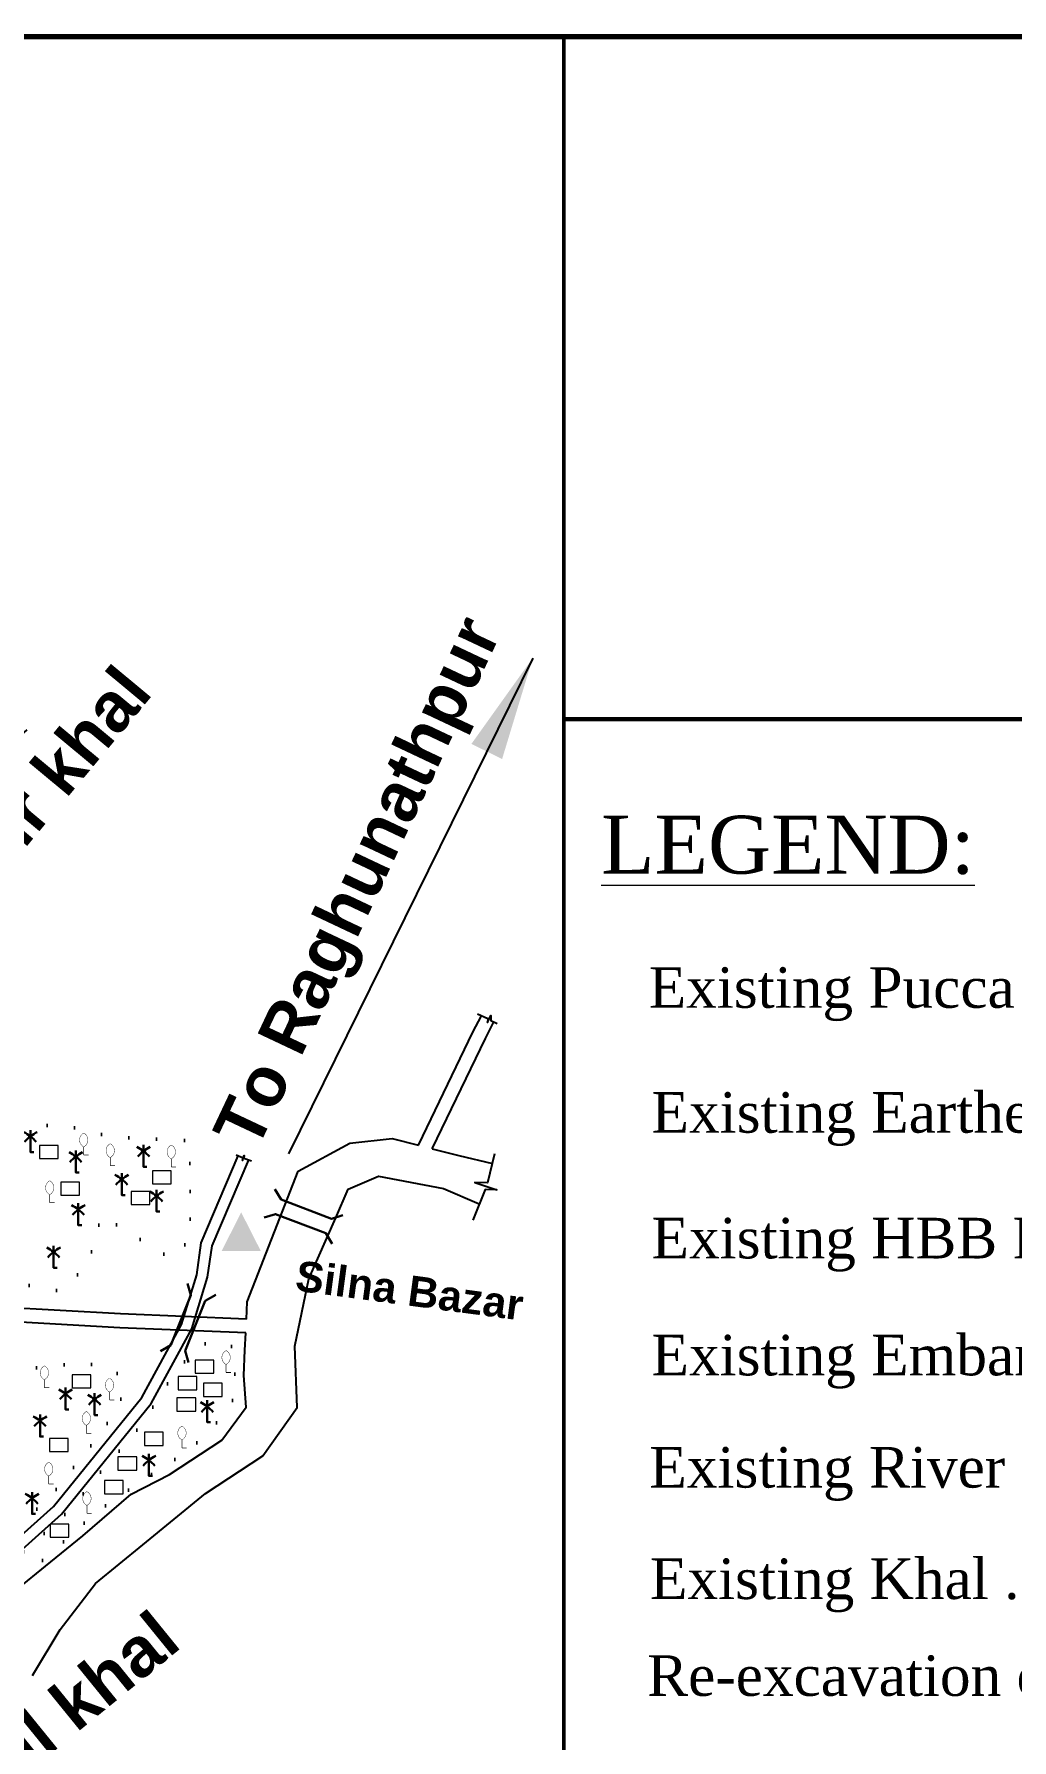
# Model space of a CAD drawing. Header units: millimetres. Extents: x 103 to 33048, y -150542 to -48.
# Drawn here: x 31639 to 32343, y -83349 to -82119 of the extents above; entities that cross this region are included whole.
import ezdxf

# ---------------------------------------------------------------- set-up
doc = ezdxf.new("R2010")
doc.units = ezdxf.units.MM
doc.header["$MEASUREMENT"] = 0
doc.linetypes.add('DOT2', pattern=[0.125, 0, -0.125])
for name, color, linetype, lineweight in [('Bazar', 97, 'Continuous', 15), ('Bridge or Culvert', 7, 'Continuous', 25), ('HOUSE', 144, 'Continuous', 18), ('OUTLINE', 7, 'Continuous', 15), ('PUCCA ROAD', 1, 'Continuous', 30)]:
    doc.layers.add(name, color=color, linetype=linetype, lineweight=lineweight)
for name, color, linetype in [('boundary', 7, 'Continuous'), ('Home Stead', 151, 'Continuous'), ('Khal', 4, 'Continuous'), ('TEXT', 5, 'Continuous'), ('Trees', 77, 'Continuous')]:
    doc.layers.add(name, color=color, linetype=linetype)
doc.styles.add('b', font='times.ttf')
doc.styles.add('LEG', font='romantic.ttf')
doc.styles.get("Standard").update_dxf_attribs({"font": 'arial.ttf'})
doc.styles.add('sum', font='arialbd.ttf')
doc.dimstyles.get("Standard").update_dxf_attribs({"dimtxt": 0.18, "dimasz": 0.18, "dimexe": 0.18, "dimexo": 0.0625, "dimgap": 0.09, "dimtad": 0, "dimtih": 1, "dimtoh": 1, "dimdec": 4, "dimzin": 0, "dimdsep": 46, "dimtxsty": 'Standard', "dimblk": 'DATUMBLANK', "dimcen": 0.09, "dimadec": 0, "dimazin": 0, "dimtfac": 1, "dimtdec": 4, "dimtofl": 0, "dimtmove": 0, "dimatfit": 3, "dimfxl": 1, "dimtolj": 1, "dimtzin": 0, "dimarcsym": 0})

# ---------------------------------------------------------------- blocks, each defined once
blk = doc.blocks.new('A$C7FEE66E4')
at = {"layer": 'Trees', "linetype": 'Continuous', "const_width": 0.000142}
blk.add_lwpolyline([(0, 0.00001, 0.606435), (0, 0.00493, 0.606435)], format="xyb", close=True, dxfattribs=at)
at = {"layer": 'Trees', "linetype": 'Continuous', "const_width": 0.000252}
for points in [[(0, 0.00001), (0, -0.00287)], [(0, -0.00287), (0.00172, -0.00287)]]:
    blk.add_lwpolyline(points, dxfattribs=at)
blk = doc.blocks.new('A$C01DB3217')
at = {"layer": 'Trees', "color": 1, "lineweight": 30}
blk.add_lwpolyline([(0, 0.0028), (0, -0.00714), (0.00154, -0.00714)], dxfattribs=at)
for centre, start, end in [((-0.01201, -0.01535), 41.24911, 62.67823), ((0.01201, -0.01535), 117.32177, 138.75089)]:
    blk.add_arc(centre, 0.01949, start, end, dxfattribs=at)
blk = doc.blocks.new('A$C3B865840')
at = {"layer": 'Bridge or Culvert', "color": 7, "linetype": 'Continuous', "lineweight": 30}
for points in [[(0, 43.6), (13.8, 33.1), (91.3, 33.3), (105, 44.2)], [(0.2, 0), (13.9, 10.6), (91.4, 10.9), (105.2, 0.2)]]:
    blk.add_lwpolyline(points, dxfattribs=at)
blk = doc.blocks.new('_DatumBlank')
at = {"color": 0, "linetype": 'ByBlock', "lineweight": -2}
for p, q in [((0, 0.577), (-1, 0)), ((0, -0.577), (0, 0.577)), ((-1, 0), (0, -0.577))]:
    blk.add_line(p, q, dxfattribs=at)

msp = doc.modelspace()

# ---------------------------------------------------------------- hatches: boundary and pattern name
at = {"layer": 'Bazar'}
msp.add_hatch(color=256, dxfattribs=at).paths.add_polyline_path([(31788.1, -82968.4), (31774, -82996.2), (31802.2, -82996.2)])

# ---------------------------------------------------------------- linework, layer by layer
at = {"layer": 'boundary', "color": 0}
for points, const_width in [([(28824.3, -82121.1), (33046.2, -82121.1), (33046.2, -85130.6), (28824.3, -85130.6), (28824.3, -82121.1)], 3.85), ([(32020.6, -84544.2), (32020.6, -82121.1)], 2.8), ([(32020.6, -82612.9), (33046.2, -82612.9)], 2.96)]:
    msp.add_lwpolyline(points, dxfattribs=dict(at, const_width=const_width))
at = {"layer": 'Home Stead', "color": 7, "linetype": 'DOT2', "lineweight": 50, "ltscale": 159.474072, "flags": 128}
for points in [[(31537.4, -82978.6), (31538.6, -82934.5), (31560.4, -82917.7), (31656.2, -82904.7), (31694.8, -82914), (31730.9, -82915.8), (31750.8, -82916.9), (31751.4, -82947.6), (31751.4, -82988), (31737.1, -83001.6), (31702.3, -82979.9), (31687.4, -82970.6), (31677.4, -83006.6), (31657.5, -83025.3), (31604, -83015.3), (31594.6, -82994.2), (31562.9, -82980.5), (31537.4, -82978.6)], [(30892.6, -83813.9), (30932.9, -83832.1), (30957.3, -83840), (30997.9, -83830.7), (31029.2, -83819.1), (31048.4, -83804.3), (31102, -83787.1), (31122.5, -83765.7), (31118.6, -83743.5), (31098.5, -83720), (31073.7, -83697.8), (31068.4, -83661.7), (31074.2, -83642.4), (31120.1, -83592.2), (31151.6, -83572.8), (31187, -83561.1), (31251.7, -83530.7), (31309.2, -83532.2), (31333.3, -83527.6), (31369.6, -83489.5), (31443.6, -83413), (31489.9, -83373), (31529.1, -83352.5), (31576.9, -83325.2), (31598.4, -83289.5), (31613.6, -83252.5), (31624.2, -83235.5), (31643, -83221), (31684.5, -83183.9), (31721.6, -83158.4), (31750.3, -83140.3), (31775, -83115.4), (31785.2, -83098.6), (31782.8, -83078.6), (31781.1, -83064.3), (31763.2, -83062.5), (31752.5, -83069.2), (31734.6, -83092.5), (31721.6, -83113.3), (31706.9, -83133.4), (31691.2, -83149.9), (31674.6, -83170.8), (31658.5, -83188.9), (31630.4, -83213.6), (31616.6, -83225.8), (31599.8, -83242.6), (31588.9, -83250.8), (31584.5, -83262.4), (31572.4, -83297.7), (31564.2, -83307.5), (31545.6, -83327.2), (31540.5, -83332.2), (31527.9, -83339.6), (31469.1, -83369.2), (31443.6, -83382.1), (31403.4, -83407), (31369.8, -83423.4), (31295, -83466.9), (31242, -83495.4), (31207.2, -83508.7), (31178, -83512.6), (31145.8, -83539.8), (31115.9, -83561.9), (31104.3, -83573.2), (31088.4, -83603.9), (31054.3, -83626.1), (31020.5, -83647.9), (30997.9, -83668), (30969.4, -83699), (30948.5, -83732.5), (30918.6, -83779.3), (30903.8, -83796.2), (30888.7, -83803.9), (30886.6, -83810.6), (30892.6, -83813.9)], [(31528.5, -83245.6), (31526.8, -83256), (31535, -83271.5), (31551.5, -83278.5), (31566.7, -83268.8), (31583.4, -83232.5), (31621.5, -83201.5), (31653.3, -83170), (31689.4, -83124.6), (31703.8, -83098.4), (31698.1, -83083.2), (31675.2, -83076.6), (31630.4, -83081.5), (31614.9, -83085.9), (31609.4, -83112.6), (31602.9, -83140.1), (31597.3, -83168), (31588.5, -83196.3), (31580.3, -83203.7), (31557.6, -83213.7), (31537.1, -83221.6), (31528.5, -83245.6)]]:
    msp.add_lwpolyline(points, dxfattribs=at)
at = {"layer": 'HOUSE'}
for points in [[(31642.7, -82929.6), (31656.2, -82929.6), (31656.2, -82920.1), (31642.7, -82920.1), (31642.7, -82929.6)], [(31658, -82956.1), (31671.5, -82956.1), (31671.5, -82946.6), (31658, -82946.6), (31658, -82956.1)], [(31724.1, -82947.9), (31737.6, -82947.9), (31737.6, -82938.5), (31724.1, -82938.5), (31724.1, -82947.9)], [(31708.7, -82962.8), (31722.2, -82962.8), (31722.2, -82953.4), (31708.7, -82953.4), (31708.7, -82962.8)], [(31754.8, -83084.3), (31768.3, -83084.3), (31768.3, -83074.9), (31754.8, -83074.9), (31754.8, -83084.3)], [(31666.3, -83094.8), (31679.8, -83094.8), (31679.8, -83085.4), (31666.3, -83085.4), (31666.3, -83094.8)], [(31742.7, -83096.2), (31756.2, -83096.2), (31756.2, -83086.8), (31742.7, -83086.8), (31742.7, -83096.2)], [(31760.9, -83101), (31774.4, -83101), (31774.4, -83091.5), (31760.9, -83091.5), (31760.9, -83101)], [(31741.8, -83111.6), (31755.3, -83111.6), (31755.3, -83102.1), (31741.8, -83102.1), (31741.8, -83111.6)], [(31650, -83140.7), (31663.5, -83140.7), (31663.5, -83131.3), (31650, -83131.3), (31650, -83140.7)], [(31718.3, -83136.3), (31731.8, -83136.3), (31731.8, -83126.9), (31718.3, -83126.9), (31718.3, -83136.3)], [(31699.3, -83154.2), (31712.8, -83154.2), (31712.8, -83144.7), (31699.3, -83144.7), (31699.3, -83154.2)], [(31689.5, -83171.2), (31703, -83171.2), (31703, -83161.7), (31689.5, -83161.7), (31689.5, -83171.2)], [(31650.3, -83202.5), (31663.8, -83202.5), (31663.8, -83193), (31650.3, -83193), (31650.3, -83202.5)]]:
    msp.add_lwpolyline(points, dxfattribs=at)
at = {"layer": 'Khal', "color": 4, "linetype": 'Continuous'}
for points in [[(31791.9, -83045.3), (31701.1, -83041.5), (31570.4, -83034.2), (31533.7, -83033.1), (31527.5, -83026.6), (31521.6, -82998.7), (31506.4, -82945.2), (31491.7, -82894.4), (31470.5, -82848.7), (31467.9, -82821.4), (31479.2, -82783.9), (31508.8, -82741.7), (31578.5, -82668.5), (31633.8, -82620.6)], [(31915.9, -82920), (31955.1, -82838.5), (31961.3, -82826.7)], [(31925.8, -82922.5), (31964.1, -82843), (31970.2, -82831.1)], [(31958.3, -82825.4), (31965.8, -82828.6), (31965.5, -82831.5), (31968.1, -82826.5), (31968, -82830), (31972.6, -82832.3)], [(31829.1, -82938.6), (31866.3, -82918.6), (31896.8, -82915.2), (31915.9, -82920)], [(31925.8, -82922.5), (31944.9, -82927.3), (31969.1, -82933.2)], [(31970.7, -82926.3), (31965.7, -82947.1), (31956.5, -82946.8), (31972.4, -82952.2), (31963.8, -82952), (31955, -82974.1)], [(31637.6, -83302.2), (31657.6, -83269), (31683.1, -83235.9), (31717.1, -83208.1), (31762.4, -83171), (31803.7, -83143.8), (31828.4, -83109), (31826.8, -83064.9), (31836.9, -83016.3), (31856.2, -82972.3), (31865.2, -82951.7), (31887.1, -82942.2), (31933.9, -82951.1), (31959.7, -82962.2)], [(31623.7, -83242.3), (31650.9, -83220.2), (31674, -83201.5), (31708.8, -83171.6), (31736.4, -83157.2), (31774.2, -83132.6), (31791.6, -83108.8), (31790, -83086), (31790.8, -83067.7), (31791.4, -83055.2)]]:
    msp.add_lwpolyline(points, dxfattribs=at)
at = {"layer": 'Khal', "lineweight": 25, "ltscale": 0.1}
for points in [[(31791.4, -83055.2), (31700.6, -83051.5), (31570, -83044.2), (31529.3, -83043), (31518.3, -83031.4), (31511.8, -83001.1), (31496.8, -82948), (31482.3, -82897.9), (31478.6, -82889.9)], [(31791.9, -83045.3), (31792.4, -83032.8), (31815.9, -82972.6), (31829.1, -82938.6)]]:
    msp.add_lwpolyline(points, dxfattribs=at)
at = {"layer": 'PUCCA ROAD', "lineweight": 25}
for points in [[(31581, -83244.6), (31652.8, -83180.4), (31716.4, -83101.7), (31745.1, -83049.3), (31756, -83013.4), (31759.3, -82990.3), (31786, -82927.6)], [(31587.9, -83249.2), (31658.6, -83186), (31723.1, -83106.2), (31752.5, -83052.4), (31763.8, -83015.1), (31767.1, -82992.5), (31793.5, -82930.5)], [(31784.5, -82927), (31789, -82928.8), (31789, -82931.1), (31790.2, -82927.4), (31790.1, -82929.4), (31795.4, -82931.2)]]:
    msp.add_lwpolyline(points, dxfattribs=at)

# ---------------------------------------------------------------- block references
at = {"layer": 'Khal', "lineweight": 25, "ltscale": 0.1, "yscale": 0.5, "zscale": 0.5}
for p, xscale, rotation in [((31804.5, -82972), 0.5000000000008806, 338.7378662253433), ((31750.1, -83076.6), 0.4999999999998044, 67.90567675341752)]:
    msp.add_blockref('A$C3B865840', p, dxfattribs=dict(at, xscale=xscale, rotation=rotation))
at = {"layer": 'Trees', "ltscale": 0.1, "xscale": 1593.716513738735, "yscale": 1593.716513738735, "zscale": 1593.716513738727}
for p in [(31636.2, -82913.6), (31717.7, -82924.2), (31668.9, -82928.2), (31702, -82944.5), (31727.1, -82956.5), (31670.7, -82966.3), (31652.9, -82996.9), (31661.5, -83099.1), (31682.4, -83103.1), (31763.6, -83108.3), (31643.1, -83118.6), (31721.6, -83147), (31637.4, -83174.4)]:
    msp.add_blockref('A$C01DB3217', p, dxfattribs=at)
at = {"layer": 'Trees', "linetype": 'DOT2', "ltscale": 0.2, "xscale": 2021.017255074927, "yscale": 2021.017255074927, "zscale": 2021.017255074926}
for p in [(31674.6, -82921.2), (31693.7, -82928.9), (31737.7, -82929.8), (31650.1, -82955.6), (31777.2, -83078), (31646.3, -83089), (31693.2, -83097.9), (31676.5, -83121.9), (31745.4, -83132.4), (31649.4, -83158.4), (31676.9, -83179.6)]:
    msp.add_blockref('A$C7FEE66E4', p, dxfattribs=at)

# ---------------------------------------------------------------- texts
at = {"layer": 'OUTLINE', "style": 'LEG'}
msp.add_text('%%ULEGEND:', height=41.7, dxfattribs=at).set_placement((32047.5, -82724.2))
at = {"layer": 'OUTLINE', "ltscale": 0.1, "char_height": 29.249, "width": 1364.743, "attachment_point": 1, "style": 'b'}
for s, insert in [('Existing Pucca Road .........................', (32081.8, -82791.7)), ('Existing Earthen Road ......................', (32083.8, -82881.7)), ('Existing HBB Road ..........................', (32083.8, -82972.3)), ('Existing Embankment ......................', (32083.8, -83056.6)), (' Existing River ...................................', (32071.2, -83137.5)), ('Existing Khal .....................................', (32082.7, -83217.8)), ('Re-excavation of Khal........................', (32080.7, -83287.6))]:
    msp.add_mtext(s, dxfattribs=dict(at, insert=insert))
at = {"layer": 'TEXT', "color": 7, "attachment_point": 1, "style": 'sum'}
for s, insert, char_height, width, rotation in [('To Raghunathpur', (31766.8, -82909.8), 35.596, 689.056, 64.7374), ('Silna Shir khal', (31478.8, -82835), 35.596, 689.056, 50.2466), ('Silna Bazar', (31829.1, -83002.9), 21.905, 424.034, 352.432), ('Singerkul khal', (31460.1, -83467.8), 35.596, 689.056, 39.0837)]:
    msp.add_mtext(s, dxfattribs=dict(at, insert=insert, char_height=char_height, width=width, rotation=rotation))

# ---------------------------------------------------------------- leaders
at = {"layer": 'TEXT', "color": 0, "lineweight": 25}
msp.add_leader([(31998.2, -82568.9), (31822.2, -82926.3)], dimstyle='Standard', override={"dimscale": 0.5, "dimasz": 150, "dimgap": 0.09, "dimtad": 0}, dxfattribs=at)

doc.saveas('drawing.dxf')
